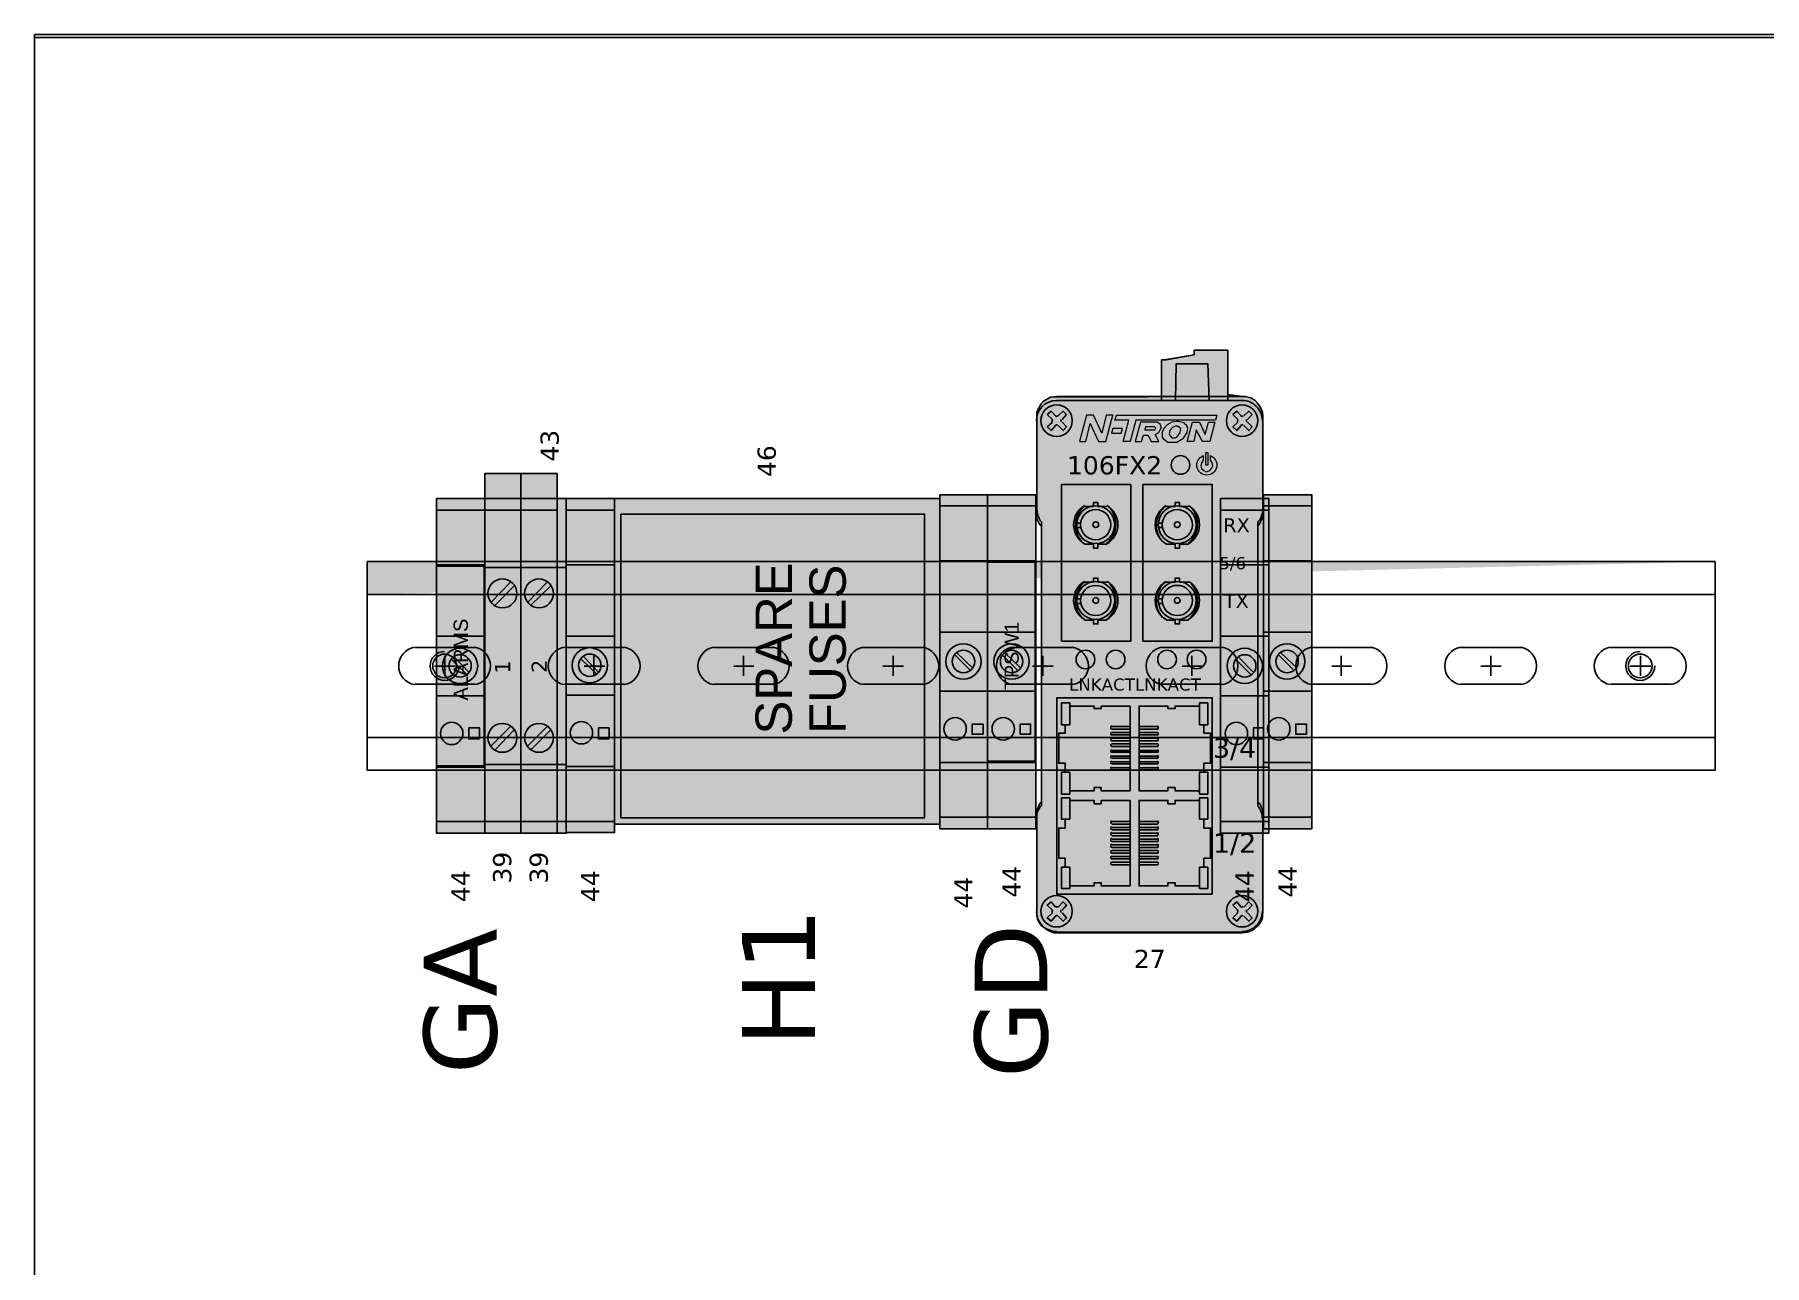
# Model space of a CAD drawing. Extents: x 11438 to 13125, y 1800 to 2873.
# Drawn here: x 11437.7 to 11893.9, y 2548.2 to 2872.7 of the extents above; entities that cross this region are included whole.
import ezdxf

# ---------------------------------------------------------------- set-up
doc = ezdxf.new("R2010")
doc.units = 0
doc.header["$LTSCALE"] = 10
doc.header["$MEASUREMENT"] = 0
doc.layers.add('G02-1-PRDXXXX-E-MRIO-01-P01-01$0$ANNOTATION', color=7, linetype='Continuous')
doc.layers.add('G02-1-PRDXXXX-E-MRIO-01-P01-01$0$TITLE', color=7, linetype='Continuous')
doc.layers.add('G02-1-PRDXXXX-E-MRIO-01-P01-01$0$View', color=251, linetype='Continuous', plot=False)
doc.styles.add('G02-1-PRDXXXX-E-MRIO-01-P01-01$0$PDF Swiss721BT-BoldCondensed', font='arial.ttf')
doc.styles.add('G02-1-PRDXXXX-E-MRIO-01-P01-01$0$PDF Verdana', font='verdana.ttf')

# ---------------------------------------------------------------- blocks, each defined once
blk = doc.blocks.new('G02-1-PRDXXXX-E-MRIO-01-P01-01$0$DV-54809-ZX-380-00')
at = {"layer": 'G02-1-PRDXXXX-E-MRIO-01-P01-01$0$ANNOTATION', "lineweight": 25}
for points in [[(269.6, 977.28), (267.9, 977.11), (267.05, 976.6), (266.04, 976.1), (265.36, 975.25), (264.85, 974.23), (264.35, 973.22), (264.35, 972.03), (264.35, 947.65), (264.51, 946.29), (264.85, 945.28), (265.19, 944.6), (265.53, 944.26), (265.53, 870.43), (265.02, 869.75), (264.68, 868.9), (264.35, 868.06), (264.35, 867.21), (264.35, 867.04), (264.35, 840.96), (264.51, 839.44), (264.85, 838.76), (265.53, 837.74), (266.21, 837.24), (266.89, 836.73), (267.56, 836.39), (268.24, 836.05), (268.92, 835.88), (269.76, 835.88), (269.6, 835.88), (318.54, 835.88), (319.89, 836.05), (320.74, 836.39), (321.24, 836.56), (321.75, 836.9), (322.26, 837.4), (322.77, 837.91), (323.11, 838.42), (323.62, 839.27), (323.79, 839.94), (323.79, 840.45), (323.95, 841.3), (323.95, 867.04), (323.79, 867.89), (323.79, 868.39), (323.45, 869.07), (323.28, 869.58), (322.94, 870.09), (322.6, 870.43), (322.6, 944.26), (323.11, 944.77), (323.45, 945.45), (323.62, 946.12), (323.79, 946.8), (323.95, 947.31), (323.95, 947.65), (323.95, 972.03), (323.79, 973.05), (323.28, 974.4), (322.6, 975.42), (321.92, 976.27), (320.74, 976.94), (319.21, 977.28), (318.54, 977.28), (314.64, 977.79), (314.64, 989.48), (305.83, 989.48), (305.83, 988.29), (297.88, 986.93), (297.2, 986.93), (297.2, 977.28)], [(128.19, 956.96), (118.71, 956.96), (118.71, 862.13), (128.19, 862.13), (128.19, 956.96), (118.71, 956.96), (118.71, 862.13), (128.19, 862.13)], [(137.85, 956.96), (128.19, 956.96), (128.19, 862.13), (137.85, 862.13), (137.85, 956.96), (128.19, 956.96), (128.19, 862.13), (137.85, 862.13)], [(270.78, 912.76), (270.78, 954.08), (289.07, 954.08), (289.07, 912.76)], [(292.29, 912.76), (292.29, 954.08), (310.58, 954.08), (310.58, 912.76)], [(118.71, 862.13), (106.01, 862.13), (106.01, 950.36), (118.71, 950.36), (118.71, 862.13), (106.01, 862.13), (106.01, 950.36), (118.71, 950.36)], [(137.85, 862.13), (140.22, 862.13), (140.22, 950.36), (137.85, 950.36)], [(137.85, 862.13), (137.85, 950.36), (140.22, 950.36), (140.22, 862.13)], [(152.92, 862.3), (140.22, 862.3), (140.22, 950.36), (152.92, 950.36), (152.92, 862.3), (140.22, 862.3), (140.22, 950.36), (152.92, 950.36)], [(152.92, 864.5), (152.92, 950.36), (238.77, 950.36), (238.77, 864.5)], [(152.92, 864.5), (238.77, 864.5), (238.77, 950.36), (152.92, 950.36)], [(251.31, 863.31), (238.77, 863.31), (238.77, 951.37), (251.31, 951.37), (251.31, 863.31), (238.77, 863.31), (238.77, 951.37), (251.31, 951.37)], [(264.01, 863.31), (251.31, 863.31), (251.31, 951.37), (264.01, 951.37), (264.01, 863.31), (251.31, 863.31), (251.31, 951.37), (264.01, 951.37)], [(325.48, 862.13), (312.78, 862.13), (312.78, 950.36), (325.48, 950.36), (325.48, 862.13), (312.78, 862.13), (312.78, 950.36), (325.48, 950.36)], [(336.82, 863.31), (324.12, 863.31), (324.12, 951.37), (336.82, 951.37), (336.82, 863.31), (324.12, 863.31), (324.12, 951.37), (336.82, 951.37)], [(234.71, 866.19), (234.71, 946.29), (154.61, 946.29), (154.61, 866.19), (234.71, 866.19), (234.71, 946.29), (154.61, 946.29), (154.61, 866.19)], [(443.17, 906.16), (443.17, 933.76), (87.72, 933.76), (87.72, 925.12), (443.17, 925.12), (87.72, 925.12), (87.72, 906.16), (87.72, 887.36), (443.17, 887.36), (87.72, 887.36), (87.72, 878.72), (443.17, 878.72)], [(443.17, 933.76), (87.72, 933.76), (87.72, 925.12), (443.17, 925.12), (87.72, 925.12), (87.72, 887.36), (443.17, 887.36), (87.72, 887.36), (87.72, 878.72), (443.17, 878.72)], [(118.54, 879.91), (118.54, 932.58), (106.01, 932.58), (106.01, 879.91), (118.54, 879.91), (118.54, 932.58), (106.01, 932.58), (106.01, 879.91)], [(263.84, 881.1), (263.84, 933.59), (251.31, 933.59), (251.31, 881.1), (263.84, 881.1), (263.84, 933.59), (251.31, 933.59), (251.31, 881.1)], [(100.25, 911.07), (116.17, 911.07)], [(108.21, 908.87), (108.21, 903.62)], [(105.5, 906.16), (110.75, 906.16)], [(116.17, 901.42), (100.25, 901.42)], [(310.58, 846.04), (269.6, 846.04), (269.6, 897.86), (310.58, 897.86)], [(272.98, 896.51), (270.78, 896.51), (270.78, 890.75), (272.98, 890.75)], [(309.39, 896.51), (307.19, 896.51), (307.19, 890.75), (309.39, 890.75)], [(117.36, 887.02), (117.36, 889.9), (114.48, 889.9), (114.48, 887.02)], [(151.56, 887.02), (151.56, 889.9), (148.68, 889.9), (148.68, 887.02)], [(250.12, 888.21), (250.12, 890.92), (247.24, 890.92), (247.24, 888.21)], [(262.65, 888.21), (262.65, 890.92), (259.94, 890.92), (259.94, 888.21)], [(324.12, 887.02), (324.12, 889.9), (321.41, 889.9), (321.41, 887.02)], [(335.47, 888.21), (335.47, 890.92), (332.59, 890.92), (332.59, 888.21)], [(270.78, 872.46), (272.98, 872.46), (272.98, 878.22), (270.78, 878.22)], [(307.19, 872.46), (309.39, 872.46), (309.39, 878.22), (307.19, 878.22)], [(272.98, 871.44), (270.78, 871.44), (270.78, 865.85), (272.98, 865.85)], [(309.39, 871.44), (307.19, 871.44), (307.19, 865.85), (309.39, 865.85)], [(272.98, 847.57), (270.78, 847.57), (270.78, 853.15), (272.98, 853.15)], [(307.19, 847.57), (309.39, 847.57), (309.39, 853.15), (307.19, 853.15)]]:
    blk.add_lwpolyline(points, close=True, dxfattribs=at)
for points in [[(314.64, 976.27), (314.64, 989.48), (305.83, 989.48), (305.83, 988.29), (298.38, 986.93), (297.2, 986.93), (297.2, 976.27)], [(309.73, 976.27), (309.39, 985.92), (301.09, 985.92), (300.92, 976.27)], [(318.54, 976.27), (269.6, 976.27)], [(269.26, 972.2), (268.07, 973.39), (267.05, 972.54), (268.41, 971.19)], [(270.95, 971.19), (272.14, 972.54), (271.29, 973.39), (269.93, 972.2)], [(318.2, 972.2), (317.01, 973.39), (316, 972.54), (317.35, 971.19)], [(319.89, 971.19), (321.08, 972.54), (320.23, 973.39), (318.87, 972.2)], [(264.35, 970.85), (264.35, 946.46)], [(268.41, 970.51), (267.05, 969.32), (268.07, 968.31), (269.26, 969.66)], [(270.95, 970.51), (272.14, 969.32), (271.29, 968.31), (269.93, 969.66)], [(317.35, 970.51), (316, 969.32), (317.01, 968.31), (318.2, 969.66)], [(319.89, 970.51), (321.08, 969.32), (320.23, 968.31), (318.87, 969.66)], [(323.95, 946.46), (323.95, 970.85)], [(137.85, 950.36), (128.19, 950.36), (118.71, 950.36)], [(282.8, 948.32), (280.43, 948.32), (280.43, 949.34), (279.25, 949.34), (279.25, 948.32), (276.88, 948.32)], [(304.31, 948.32), (301.94, 948.32), (301.94, 949.34), (300.75, 949.34), (300.75, 948.32), (298.38, 948.32)], [(137.85, 947.31), (128.19, 947.31), (118.71, 947.31), (106.01, 947.31)], [(152.92, 947.31), (140.22, 947.31)], [(264.01, 948.49), (251.31, 948.49), (238.77, 948.49)], [(325.48, 947.31), (312.78, 947.31)], [(336.82, 948.49), (324.12, 948.49)], [(265.53, 943.07), (265.53, 869.24)], [(275.86, 943.92), (275.01, 943.92)], [(275.86, 942.74), (275.01, 942.74)], [(297.37, 943.92), (296.35, 943.92)], [(297.37, 942.74), (296.35, 942.74)], [(322.6, 869.24), (322.6, 943.07)], [(279.25, 938.33), (276.88, 938.33)], [(280.43, 938.5), (280.43, 937.32), (279.25, 937.32), (279.25, 938.5)], [(282.8, 938.33), (280.43, 938.33)], [(300.75, 938.33), (298.38, 938.33)], [(301.94, 938.5), (301.94, 937.32), (300.75, 937.32), (300.75, 938.5)], [(304.31, 938.33), (301.94, 938.33)], [(106.01, 932.91), (118.71, 932.91)], [(140.22, 932.24), (137.85, 932.24), (128.19, 932.24), (118.71, 932.24)], [(140.22, 932.91), (152.92, 932.91)], [(238.77, 933.93), (251.31, 933.93), (264.01, 933.93)], [(312.78, 932.91), (325.48, 932.91)], [(324.12, 933.93), (336.82, 933.93)], [(120.4, 923.09), (125.48, 928.34)], [(126.5, 927.33), (121.42, 922.25)], [(130.06, 923.09), (135.14, 928.34)], [(136.15, 927.33), (130.9, 922.25)], [(282.8, 928.34), (280.43, 928.34), (280.43, 929.36), (279.25, 929.36), (279.25, 928.34), (276.88, 928.34)], [(304.31, 928.34), (301.94, 928.34), (301.94, 929.36), (300.75, 929.36), (300.75, 928.34), (298.38, 928.34)], [(275.86, 923.94), (275.01, 923.94)], [(275.86, 922.75), (275.01, 922.75)], [(297.37, 923.94), (296.35, 923.94)], [(297.37, 922.75), (296.35, 922.75)], [(282.8, 918.35), (280.43, 918.35), (280.43, 917.33), (279.25, 917.33), (279.25, 918.35), (276.88, 918.35)], [(304.31, 918.35), (301.94, 918.35), (301.94, 917.33), (300.75, 917.33), (300.75, 918.35), (298.38, 918.35)], [(118.71, 914.12), (106.01, 914.12)], [(152.92, 914.12), (140.22, 914.12)], [(264.01, 915.13), (251.31, 915.13), (238.77, 915.13)], [(325.48, 914.12), (312.78, 914.12)], [(336.82, 915.13), (324.12, 915.13)], [(108.21, 903.62), (108.21, 908.87)], [(109.9, 908.02), (114.14, 903.79)], [(114.65, 904.46), (110.58, 908.7)], [(155.46, 911.07), (139.71, 911.07)], [(144.11, 908.02), (148.35, 903.96)], [(148.85, 904.46), (144.79, 908.7)], [(147.5, 903.62), (147.5, 908.87)], [(194.91, 911.07), (179.17, 911.07)], [(186.96, 903.62), (186.96, 908.87)], [(234.37, 911.07), (218.45, 911.07)], [(226.41, 903.62), (226.41, 908.87)], [(242.67, 909.21), (246.9, 904.97)], [(247.41, 905.65), (243.18, 909.71)], [(255.2, 909.21), (259.43, 904.97)], [(260.11, 905.65), (255.88, 909.71)], [(273.83, 911.07), (257.91, 911.07)], [(265.87, 903.62), (265.87, 908.87)], [(313.12, 911.07), (297.37, 911.07)], [(305.16, 903.62), (305.16, 908.87)], [(316.67, 908.02), (320.91, 903.79)], [(321.58, 904.46), (317.35, 908.7)], [(328.02, 909.21), (332.25, 904.97)], [(332.93, 905.65), (328.7, 909.71)], [(352.57, 911.07), (336.82, 911.07)], [(344.61, 903.62), (344.61, 908.87)], [(392.03, 911.07), (376.11, 911.07)], [(384.07, 903.62), (384.07, 908.87)], [(431.49, 911.07), (415.57, 911.07)], [(423.53, 903.62), (423.53, 908.87)], [(110.92, 906.16), (105.5, 906.16)], [(118.71, 906.16), (118.71, 906.16)], [(128.19, 906.16), (128.19, 906.16)], [(150.38, 906.16), (144.96, 906.16)], [(189.66, 906.16), (184.42, 906.16)], [(229.12, 906.16), (223.7, 906.16)], [(268.58, 906.16), (263.16, 906.16)], [(307.87, 906.16), (302.62, 906.16)], [(347.32, 906.16), (342.07, 906.16)], [(386.78, 906.16), (381.36, 906.16)], [(426.24, 906.16), (420.82, 906.16)], [(139.71, 901.42), (155.46, 901.42)], [(179.17, 901.42), (194.91, 901.42)], [(218.45, 901.42), (234.37, 901.42)], [(238.77, 899.55), (251.31, 899.55), (264.01, 899.55)], [(257.91, 901.42), (273.83, 901.42)], [(297.37, 901.42), (313.12, 901.42)], [(324.12, 899.55), (336.82, 899.55)], [(336.82, 901.42), (352.57, 901.42)], [(376.11, 901.42), (392.03, 901.42)], [(415.57, 901.42), (431.49, 901.42)], [(106.01, 898.37), (118.71, 898.37)], [(140.22, 898.54), (152.92, 898.54)], [(272.98, 873.31), (279.42, 873.31), (279.42, 874.15), (281.28, 874.15), (281.28, 873.31), (288.9, 873.31), (288.9, 895.66), (281.28, 895.66), (281.28, 894.98), (279.42, 894.98), (279.42, 895.66), (272.98, 895.66)], [(307.19, 873.31), (300.75, 873.31), (300.75, 874.15), (298.89, 874.15), (298.89, 873.31), (291.27, 873.31), (291.27, 895.66), (298.89, 895.66), (298.89, 894.98), (300.75, 894.98), (300.75, 895.66), (307.19, 895.66)], [(312.78, 898.37), (325.48, 898.37)], [(120.4, 885.16), (125.48, 890.24)], [(130.06, 885.16), (135.14, 890.24)], [(271.8, 890.75), (271.8, 888.55), (270.1, 888.55), (270.1, 880.59), (271.8, 880.59), (271.8, 878.22)], [(283.82, 889.73), (283.82, 890.07)], [(284.16, 890.24), (288.9, 890.24)], [(296.18, 890.24), (291.27, 890.24)], [(296.35, 889.73), (296.35, 890.07)], [(308.37, 890.75), (308.37, 888.55), (310.07, 888.55), (310.07, 880.59), (308.37, 880.59), (308.37, 878.22)], [(126.5, 889.39), (121.42, 884.14)], [(136.15, 889.39), (130.9, 884.14)], [(283.82, 888.21), (283.82, 888.38)], [(283.82, 886.68), (283.82, 886.85)], [(283.82, 885.16), (283.82, 885.33)], [(284.16, 889.56), (288.9, 889.56)], [(284.16, 888.72), (288.9, 888.72)], [(284.16, 888.04), (288.9, 888.04)], [(284.16, 887.19), (288.9, 887.19)], [(284.16, 886.51), (288.9, 886.51)], [(284.16, 885.67), (288.9, 885.67)], [(296.18, 889.56), (291.27, 889.56)], [(296.18, 888.72), (291.27, 888.72)], [(296.18, 888.04), (291.27, 888.04)], [(296.18, 887.19), (291.27, 887.19)], [(296.18, 886.51), (291.27, 886.51)], [(296.18, 885.67), (291.27, 885.67)], [(296.35, 888.21), (296.35, 888.38)], [(296.35, 886.68), (296.35, 886.85)], [(296.35, 885.16), (296.35, 885.33)], [(238.77, 880.76), (251.31, 880.76), (264.01, 880.76)], [(283.82, 883.64), (283.82, 883.8)], [(283.82, 882.11), (283.82, 882.28)], [(283.82, 880.59), (283.82, 880.76)], [(284.16, 884.99), (288.9, 884.99)], [(284.16, 883.97), (288.9, 883.97)], [(284.16, 883.47), (288.9, 883.47)], [(284.16, 882.45), (288.9, 882.45)], [(284.16, 881.94), (288.9, 881.94)], [(284.16, 880.93), (288.9, 880.93)], [(296.18, 884.99), (291.27, 884.99)], [(296.18, 883.97), (291.27, 883.97)], [(296.18, 883.47), (291.27, 883.47)], [(296.18, 882.45), (291.27, 882.45)], [(296.18, 881.94), (291.27, 881.94)], [(296.18, 880.93), (291.27, 880.93)], [(296.35, 883.64), (296.35, 883.8)], [(296.35, 882.11), (296.35, 882.28)], [(296.35, 880.59), (296.35, 880.76)], [(324.12, 880.76), (336.82, 880.76)], [(106.01, 879.57), (118.71, 879.57)], [(140.22, 880.25), (137.85, 880.25), (128.19, 880.25), (118.71, 880.25)], [(140.22, 879.74), (152.92, 879.74)], [(283.82, 879.06), (283.82, 879.23)], [(284.16, 880.42), (288.9, 880.42)], [(284.16, 879.4), (288.9, 879.4)], [(284.16, 878.89), (288.9, 878.89)], [(296.18, 880.42), (291.27, 880.42)], [(296.18, 879.4), (291.27, 879.4)], [(296.18, 878.89), (291.27, 878.89)], [(296.35, 879.06), (296.35, 879.23)], [(312.78, 879.57), (325.48, 879.57)], [(272.98, 870.77), (279.42, 870.77), (279.42, 869.92), (281.28, 869.92), (281.28, 870.77), (288.9, 870.77), (288.9, 848.24), (281.28, 848.24), (281.28, 849.09), (279.42, 849.09), (279.42, 848.24), (272.98, 848.24)], [(307.19, 870.77), (300.75, 870.77), (300.75, 869.92), (298.89, 869.92), (298.89, 870.77), (291.27, 870.77), (291.27, 848.24), (298.89, 848.24), (298.89, 849.09), (300.75, 849.09), (300.75, 848.24), (307.19, 848.24)], [(152.92, 865.18), (140.22, 865.18), (137.85, 865.18), (128.19, 865.18), (118.71, 865.18), (106.01, 865.18)], [(264.01, 866.36), (251.31, 866.36), (238.77, 866.36)], [(264.35, 865.85), (264.35, 841.47)], [(271.8, 853.15), (271.8, 855.52), (270.1, 855.52), (270.1, 863.48), (271.8, 863.48), (271.8, 865.85)], [(283.82, 865.01), (283.82, 864.84)], [(283.82, 863.48), (283.82, 863.31)], [(284.16, 865.18), (288.9, 865.18)], [(284.16, 864.5), (288.9, 864.5)], [(284.16, 863.65), (288.9, 863.65)], [(284.16, 862.98), (288.9, 862.98)], [(296.18, 865.18), (291.27, 865.18)], [(296.18, 864.5), (291.27, 864.5)], [(296.18, 863.65), (291.27, 863.65)], [(296.18, 862.98), (291.27, 862.98)], [(296.35, 865.01), (296.35, 864.84)], [(296.35, 863.48), (296.35, 863.31)], [(308.37, 853.15), (308.37, 855.52), (310.07, 855.52), (310.07, 863.48), (308.37, 863.48), (308.37, 865.85)], [(325.48, 865.18), (312.78, 865.18)], [(323.95, 841.47), (323.95, 865.85)], [(336.82, 866.36), (324.12, 866.36)], [(283.82, 861.96), (283.82, 861.79)], [(283.82, 860.44), (283.82, 860.1)], [(283.82, 858.91), (283.82, 858.57)], [(284.16, 862.13), (288.9, 862.13)], [(284.16, 861.45), (288.9, 861.45)], [(284.16, 860.6), (288.9, 860.6)], [(284.16, 859.93), (288.9, 859.93)], [(284.16, 859.08), (288.9, 859.08)], [(284.16, 858.4), (288.9, 858.4)], [(296.18, 862.13), (291.27, 862.13)], [(296.18, 861.45), (291.27, 861.45)], [(296.18, 860.6), (291.27, 860.6)], [(296.18, 859.93), (291.27, 859.93)], [(296.18, 859.08), (291.27, 859.08)], [(296.18, 858.4), (291.27, 858.4)], [(296.35, 861.96), (296.35, 861.79)], [(296.35, 860.44), (296.35, 860.1)], [(296.35, 858.91), (296.35, 858.57)], [(283.82, 857.22), (283.82, 857.05)], [(283.82, 855.69), (283.82, 855.52)], [(283.82, 854.17), (283.82, 854)], [(284.16, 857.56), (288.9, 857.56)], [(284.16, 856.88), (288.9, 856.88)], [(284.16, 856.03), (288.9, 856.03)], [(284.16, 855.35), (288.9, 855.35)], [(284.16, 854.51), (288.9, 854.51)], [(284.16, 853.83), (288.9, 853.83)], [(296.18, 857.56), (291.27, 857.56)], [(296.18, 856.88), (291.27, 856.88)], [(296.18, 856.03), (291.27, 856.03)], [(296.18, 855.35), (291.27, 855.35)], [(296.18, 854.51), (291.27, 854.51)], [(296.18, 853.83), (291.27, 853.83)], [(296.35, 857.22), (296.35, 857.05)], [(296.35, 855.69), (296.35, 855.52)], [(296.35, 854.17), (296.35, 854)], [(269.26, 842.65), (268.07, 844.01), (267.05, 843.16), (268.41, 841.81)], [(270.95, 841.81), (272.14, 843.16), (271.29, 844.01), (269.93, 842.65)], [(318.2, 842.65), (317.01, 844.01), (316, 843.16), (317.35, 841.81)], [(319.89, 841.81), (321.08, 843.16), (320.23, 844.01), (318.87, 842.65)], [(268.41, 841.13), (267.05, 839.78), (268.07, 838.93), (269.26, 840.28)], [(270.95, 841.13), (272.14, 839.78), (271.29, 838.93), (269.93, 840.28)], [(317.35, 841.13), (316, 839.78), (317.01, 838.93), (318.2, 840.28)], [(319.89, 841.13), (321.08, 839.78), (320.23, 838.93), (318.87, 840.28)], [(269.6, 836.05), (318.54, 836.05)]]:
    blk.add_lwpolyline(points, dxfattribs=at)
at = {"layer": 'G02-1-PRDXXXX-E-MRIO-01-P01-01$0$ANNOTATION', "color": 7, "lineweight": 0, "true_color": 0xffffff}
for points in [[(267.9, 977.11), (319.21, 977.28), (297.2, 977.28)], [(137.85, 956.96), (128.19, 956.96), (118.71, 956.96)], [(234.71, 866.19), (234.71, 946.29)], [(118.54, 879.91), (118.54, 932.58)], [(263.84, 881.1), (263.84, 933.59)], [(264.35, 867.04), (264.35, 840.96)], [(152.92, 862.3), (140.22, 862.3)], [(152.92, 864.5), (238.77, 864.5)], [(264.01, 863.31), (251.31, 863.31), (238.77, 863.31)], [(336.82, 863.31), (324.12, 863.31)], [(118.71, 862.13), (106.01, 862.13)], [(137.85, 862.13), (140.22, 862.13)], [(325.48, 862.13), (312.78, 862.13)], [(268.24, 836.05), (318.54, 835.88), (268.92, 835.88), (269.76, 835.88)]]:
    blk.add_lwpolyline(points, dxfattribs=at)
at = {"layer": 'G02-1-PRDXXXX-E-MRIO-01-P01-01$0$ANNOTATION', "lineweight": 0}
for points in [[(277.38, 972.37), (275.52, 965.43), (277.22, 965.43), (278.4, 970.17), (280.6, 965.43), (282.47, 965.43), (284.33, 972.37), (282.63, 972.37), (281.45, 967.63), (279.25, 972.37)], [(311.76, 972.37), (311.42, 971.02), (290.42, 971.02), (288.9, 965.43), (287.04, 965.43), (288.56, 971.02), (284.84, 971.02), (285.34, 972.37)], [(286.53, 967.63), (286.87, 968.82), (284.33, 968.82), (283.99, 967.63)], [(290.26, 965.43), (291.95, 965.43), (292.46, 967.12), (293.64, 967.12), (294.49, 965.43), (296.52, 965.43), (295.5, 967.29), (296.52, 967.8), (297.03, 968.82), (297.2, 968.98), (296.86, 970), (296.01, 970.51), (291.61, 970.51)], [(303.8, 969.83), (303.46, 970), (303.13, 970.34), (301.6, 970.68), (301.26, 970.68), (299.91, 970.51), (298.72, 969.83), (297.88, 968.98), (297.37, 967.97), (297.37, 967.8), (297.37, 966.61), (297.54, 966.28), (298.55, 965.43), (298.89, 965.26), (301.26, 965.26), (302.96, 966.28), (303.97, 967.8), (304.14, 968.82)], [(299.23, 967.29), (299.91, 966.44), (300.75, 966.44), (301.26, 966.61), (302.11, 967.8), (302.28, 968.82), (301.43, 969.49), (300.75, 969.49), (300.08, 969.15), (299.4, 968.31)], [(309.56, 970.51), (311.25, 970.51), (309.9, 965.43), (308.04, 965.43), (306.34, 968.48), (305.67, 965.43), (303.97, 965.43), (305.33, 970.51), (307.19, 970.51), (308.71, 967.29)], [(308.88, 962.55), (309.39, 962.55), (309.39, 959.16), (308.88, 959.16)]]:
    blk.add_lwpolyline(points, close=True, dxfattribs=at)
blk.add_lwpolyline([(295.67, 968.98), (295.5, 969.15), (295.34, 969.32), (292.96, 969.32), (292.8, 968.48), (295, 968.48), (295.34, 968.48), (295.67, 968.82), (295.5, 968.82)], dxfattribs=at)
blk.add_lwpolyline([(308.21, 961.7), (308.21, 960.52), (307.7, 959.84), (307.53, 958.99), (307.7, 958.32), (308.37, 957.81), (309.05, 957.47), (309.9, 957.81), (310.41, 958.32), (310.75, 958.99), (310.58, 959.84), (310.07, 960.52), (310.07, 961.7, -5.526427)], format="xyb", close=True, dxfattribs=at)
at = {"layer": 'G02-1-PRDXXXX-E-MRIO-01-P01-01$0$ANNOTATION', "lineweight": 25}
for points in [[(100.14, 911.16, 0.838608), (100.14, 901.32, -0.838608)], [(116.07, 901.32, 0.845328), (116.07, 911.17, -0.845328)]]:
    blk.add_lwpolyline(points, format="xyb", close=True, dxfattribs=at)
for centre, radius in [((269.51, 970.93), 4.15), ((318.45, 970.93), 4.15), ((302.19, 959.25), 2.46), ((302.19, 959.25), 2.46), ((279.84, 943.5), 5), ((279.84, 943.5), 3.98), ((301.35, 943.5), 5), ((301.35, 943.5), 3.98), ((279.84, 943.5), 0.763), ((301.35, 943.5), 0.763), ((123.37, 925.38), 3.81), ((133.02, 925.38), 3.81), ((279.84, 923.52), 5), ((279.84, 923.51), 3.98), ((301.35, 923.52), 5), ((301.35, 923.52), 3.98), ((279.84, 923.52), 0.762), ((301.35, 923.52), 0.762), ((108.13, 906.24), 3.13), ((112.19, 906.24), 4.66), ((112.19, 906.24), 2.96), ((146.4, 906.41), 4.66), ((146.4, 906.41), 2.96), ((244.95, 907.43), 4.66), ((244.96, 907.43), 2.96), ((257.66, 907.43), 4.66), ((257.66, 907.43), 2.96), ((277.13, 907.94), 2.46), ((277.13, 907.94), 2.46), ((285.09, 907.94), 2.46), ((285.09, 907.94), 2.46), ((298.64, 907.94), 2.46), ((298.64, 907.94), 2.46), ((306.43, 907.94), 2.46), ((306.43, 907.94), 2.46), ((319.13, 906.24), 4.66), ((319.13, 906.24), 2.96), ((330.3, 907.43), 4.66), ((330.3, 907.43), 2.96), ((423.44, 906.24), 3.13), ((109.99, 888.46), 2.96), ((123.37, 887.28), 3.81), ((133.02, 887.28), 3.81), ((144.2, 888.63), 2.96), ((242.75, 889.65), 2.96), ((255.45, 889.65), 2.96), ((316.93, 888.46), 2.96), ((328.1, 889.65), 2.96), ((269.51, 841.55), 4.15), ((318.45, 841.55), 4.15)]:
    blk.add_circle(centre, radius, dxfattribs=at)
for centre, radius, start, end in [((269.51, 970.93), 5.33, 90.0025, 179.9971), ((318.45, 970.93), 5.33, 359.993, 90.007), ((269.51, 972.46), 0.423, 225.0318, 314.9682), ((318.45, 972.46), 0.423, 225.0318, 314.9682), ((267.99, 970.93), 0.423, 315.0252, 44.9748), ((269.51, 969.41), 0.423, 45.0318, 134.9682), ((271.03, 970.93), 0.423, 135.0295, 224.9705), ((316.93, 970.93), 0.423, 315.021, 44.979), ((318.45, 969.41), 0.423, 45.0318, 134.9682), ((319.98, 970.93), 0.423, 135.0295, 224.9705), ((269.51, 946.55), 5.34, 180.0057, 219.9645), ((279.84, 943.5), 5.84, 120.4491, 239.5421), ((281.03, 943.33), 6.52, 128.5519, 220.9513), ((278.65, 943.67), 6.52, 308.5519, 40.9667), ((279.84, 943.5), 5.84, 300.4579, 59.5509), ((301.35, 943.5), 5.84, 120.4494, 239.5418), ((302.37, 943.33), 6.53, 128.5825, 221.0079), ((300.16, 943.67), 6.53, 308.5829, 40.9882), ((301.35, 943.5), 5.84, 300.4576, 59.5512), ((318.45, 946.55), 5.34, 320.0357, 359.9946), ((279.84, 923.52), 5.84, 120.4485, 239.5509), ((281.03, 923.34), 6.52, 128.5519, 220.945), ((278.65, 923.52), 6.52, 308.5526, 40.9731), ((279.84, 923.52), 5.84, 300.4491, 59.5515), ((301.35, 923.52), 5.84, 120.4488, 239.5506), ((302.37, 923.34), 6.53, 128.5825, 221.0016), ((300.16, 923.52), 6.53, 308.5836, 40.9947), ((301.35, 923.52), 5.84, 300.4488, 59.5518), ((108.13, 906.24), 3.81, 90.0044, 0.0004), ((140.47, 906.24), 5, 100.032, 259.9682), ((154.69, 906.24), 5, 279.5819, 80.4179), ((179.93, 906.24), 5, 100.0311, 259.969), ((193.98, 906.24), 5, 279.5819, 80.4179), ((219.39, 906.24), 5, 100.0311, 259.969), ((233.44, 906.24), 5, 279.5819, 80.4179), ((258.67, 906.24), 5, 100.0311, 259.969), ((272.9, 906.24), 5, 279.5819, 80.4179), ((298.13, 906.24), 5, 100.0311, 259.969), ((312.35, 906.24), 5, 279.5819, 80.4179), ((337.59, 906.24), 5, 100.0308, 259.9693), ((351.64, 906.24), 5, 279.5819, 80.4179), ((376.88, 906.24), 5, 100.0311, 259.969), ((391.1, 906.24), 5, 279.5819, 80.4179), ((416.33, 906.24), 5, 100.0308, 259.9693), ((423.44, 906.24), 3.81, 90.0042, 359.9948), ((430.56, 906.24), 5, 279.5819, 80.4179), ((284.07, 890.15), 0.255, 90.1709, 179.8369), ((284.07, 889.82), 0.255, 180.1753, 269.8325), ((296.1, 890.16), 0.254, 359.9589, 90.0333), ((296.1, 889.82), 0.254, 269.9633, 0.0289), ((284.07, 888.46), 0.255, 90.1709, 179.8369), ((284.07, 888.29), 0.255, 180.1631, 269.8292), ((284.07, 886.94), 0.255, 90.1576, 179.8346), ((284.07, 886.77), 0.254, 179.9661, 270.0416), ((284.07, 885.41), 0.254, 89.9584, 180.0339), ((284.07, 885.24), 0.254, 179.9661, 270.0416), ((296.1, 888.46), 0.254, 359.9589, 90.0333), ((296.1, 888.29), 0.254, 269.9666, 0.0411), ((296.1, 886.94), 0.254, 359.9612, 90.0466), ((296.1, 886.77), 0.253, 269.7547, 0.2375), ((296.1, 885.41), 0.253, 359.7625, 90.2453), ((296.1, 885.24), 0.253, 269.7547, 0.2375), ((284.07, 883.89), 0.255, 90.1708, 179.8369), ((284.07, 883.72), 0.255, 180.1631, 269.8291), ((284.07, 882.36), 0.255, 90.1675, 179.8247), ((284.07, 882.2), 0.255, 180.1753, 269.8325), ((284.07, 880.84), 0.255, 90.1709, 179.8369), ((284.07, 880.67), 0.255, 180.1631, 269.8292), ((296.1, 883.89), 0.254, 359.9589, 90.0334), ((296.1, 883.72), 0.254, 269.9667, 0.0411), ((296.1, 882.37), 0.254, 359.9711, 90.0367), ((296.1, 882.2), 0.254, 269.9633, 0.0289), ((296.1, 880.84), 0.254, 359.9589, 90.0333), ((296.1, 880.67), 0.254, 269.9666, 0.0411), ((284.07, 879.32), 0.255, 90.1576, 179.8346), ((284.07, 879.15), 0.254, 179.9661, 270.0416), ((296.1, 879.32), 0.254, 359.9612, 90.0466), ((296.1, 879.15), 0.253, 269.7547, 0.2375), ((269.51, 865.94), 5.34, 140.0355, 179.9943), ((318.45, 865.94), 5.34, 0.0054, 39.9643), ((284.07, 865.09), 0.254, 89.9584, 180.0339), ((284.07, 864.92), 0.254, 179.9661, 270.0416), ((284.07, 863.57), 0.255, 90.1708, 179.8369), ((284.07, 863.4), 0.255, 180.1631, 269.8291), ((284.07, 862.04), 0.255, 90.1675, 179.8247), ((296.1, 865.09), 0.253, 359.7625, 90.2453), ((296.1, 864.92), 0.253, 269.7547, 0.2375), ((296.1, 863.57), 0.254, 359.9589, 90.0334), ((296.1, 863.4), 0.254, 269.9667, 0.0411), ((296.1, 862.04), 0.254, 359.9711, 90.0367), ((284.07, 861.88), 0.255, 180.1753, 269.8325), ((284.07, 860.52), 0.255, 90.1709, 179.8369), ((284.07, 860.18), 0.255, 180.1753, 269.8325), ((284.07, 859), 0.255, 90.1576, 179.8346), ((284.07, 858.66), 0.255, 180.1631, 269.8292), ((296.1, 861.87), 0.254, 269.9633, 0.0289), ((296.1, 860.52), 0.254, 359.9589, 90.0333), ((296.1, 860.18), 0.254, 269.9633, 0.0289), ((296.1, 859), 0.254, 359.9612, 90.0466), ((296.1, 858.66), 0.254, 269.9666, 0.0411), ((284.07, 857.3), 0.255, 90.1576, 179.8346), ((284.07, 857.13), 0.254, 179.9661, 270.0416), ((284.07, 855.78), 0.254, 89.9584, 180.0339), ((284.07, 855.61), 0.254, 179.9661, 270.0416), ((284.07, 854.25), 0.255, 90.1708, 179.8369), ((284.07, 854.09), 0.255, 180.1631, 269.8291), ((296.1, 857.3), 0.254, 359.9612, 90.0466), ((296.1, 857.13), 0.253, 269.7547, 0.2375), ((296.1, 855.78), 0.253, 359.7625, 90.2453), ((296.1, 855.61), 0.253, 269.7547, 0.2375), ((296.1, 854.25), 0.254, 359.9589, 90.0334), ((296.1, 854.08), 0.254, 269.9667, 0.0411), ((269.51, 841.55), 5.33, 180.0029, 269.9975), ((267.99, 841.55), 0.423, 315.0299, 44.9701), ((269.51, 843.08), 0.423, 225.0318, 314.9682), ((269.51, 840.03), 0.423, 45.0318, 134.9682), ((271.03, 841.55), 0.423, 135.0342, 224.9658), ((316.93, 841.55), 0.423, 315.0257, 44.9743), ((318.45, 843.08), 0.423, 225.0318, 314.9682), ((318.45, 840.03), 0.423, 45.0318, 134.9682), ((318.45, 841.55), 5.33, 269.993, 0.007), ((319.98, 841.55), 0.423, 135.0341, 224.9659)]:
    blk.add_arc(centre, radius, start, end, dxfattribs=at)
at = {"layer": 'G02-1-PRDXXXX-E-MRIO-01-P01-01$0$ANNOTATION', "color": 7, "true_color": 0xffffff, "transparency": 33554559}
for points in [[(297.88, 986.93), (297.2, 986.93), (314.64, 977.79)], [(297.2, 986.93), (314.64, 977.79), (297.2, 977.28)], [(305.83, 988.29), (297.88, 986.93), (314.64, 977.79)], [(314.64, 977.79), (305.83, 988.29), (314.64, 989.48)], [(305.83, 988.29), (314.64, 989.48), (305.83, 989.48)], [(267.05, 976.6), (321.92, 976.27), (266.04, 976.1)], [(321.92, 976.27), (266.04, 976.1), (322.6, 975.42)], [(267.9, 977.11), (320.74, 976.94), (267.05, 976.6)], [(320.74, 976.94), (267.05, 976.6), (321.92, 976.27)], [(319.21, 977.28), (267.9, 977.11), (320.74, 976.94)], [(269.6, 977.28), (267.9, 977.11), (297.2, 977.28)], [(314.64, 977.79), (297.2, 977.28), (318.54, 977.28)], [(323.79, 973.05), (264.35, 973.22), (264.85, 974.23)], [(264.35, 972.03), (323.79, 973.05), (264.35, 973.22)], [(323.79, 973.05), (323.95, 972.03), (264.35, 972.03)], [(264.35, 972.03), (264.35, 947.65), (323.95, 947.65)], [(323.95, 972.03), (264.35, 972.03), (323.95, 947.65)], [(265.36, 975.25), (323.28, 974.4), (264.85, 974.23)], [(323.28, 974.4), (264.85, 974.23), (323.79, 973.05)], [(266.04, 976.1), (322.6, 975.42), (265.36, 975.25)], [(322.6, 975.42), (265.36, 975.25), (323.28, 974.4)], [(128.19, 862.13), (118.71, 862.13), (128.19, 956.96)], [(118.71, 862.13), (128.19, 956.96), (118.71, 956.96)], [(137.85, 862.13), (128.19, 862.13), (137.85, 956.96)], [(128.19, 862.13), (137.85, 956.96), (128.19, 956.96)], [(118.71, 950.36), (106.01, 950.36), (118.71, 862.13)], [(106.01, 950.36), (118.71, 862.13), (106.01, 862.13)], [(137.85, 950.36), (140.22, 950.36), (137.85, 862.13)], [(140.22, 950.36), (137.85, 862.13), (140.22, 862.13)], [(152.92, 950.36), (140.22, 950.36), (152.92, 862.3)], [(140.22, 950.36), (152.92, 862.3), (140.22, 862.3)], [(152.92, 950.36), (238.77, 950.36), (152.92, 864.5)], [(238.77, 950.36), (152.92, 864.5), (238.77, 864.5)], [(251.31, 951.37), (238.77, 951.37), (251.31, 863.31)], [(238.77, 951.37), (251.31, 863.31), (238.77, 863.31)], [(264.01, 951.37), (251.31, 951.37), (264.01, 863.31)], [(251.31, 951.37), (264.01, 863.31), (251.31, 863.31)], [(325.48, 950.36), (312.78, 950.36), (325.48, 862.13)], [(312.78, 950.36), (325.48, 862.13), (312.78, 862.13)], [(336.82, 951.37), (324.12, 951.37), (336.82, 863.31)], [(324.12, 951.37), (336.82, 863.31), (324.12, 863.31)], [(154.61, 866.19), (154.61, 946.29), (234.71, 866.19)], [(154.61, 946.29), (234.71, 866.19), (234.71, 946.29)], [(264.35, 947.65), (323.95, 947.65), (264.51, 946.29)], [(323.95, 947.65), (264.51, 946.29), (323.95, 947.31)], [(264.51, 946.29), (323.79, 946.8), (323.95, 947.31)], [(323.62, 946.12), (264.51, 946.29), (323.79, 946.8)], [(264.85, 945.28), (323.62, 946.12), (264.51, 946.29)], [(264.85, 945.28), (323.45, 945.45), (323.62, 946.12)], [(323.11, 944.77), (264.85, 945.28), (323.45, 945.45)], [(265.19, 944.6), (323.11, 944.77), (264.85, 945.28)], [(322.6, 944.26), (265.19, 944.6), (323.11, 944.77)], [(265.53, 944.26), (322.6, 944.26), (265.19, 944.6)], [(265.53, 870.43), (322.6, 870.43), (265.53, 944.26)], [(322.6, 870.43), (265.53, 944.26), (322.6, 944.26)], [(443.17, 933.76), (87.72, 933.76), (87.72, 925.12)], [(106.01, 879.91), (106.01, 932.58), (118.54, 879.91)], [(106.01, 932.58), (118.54, 879.91), (118.54, 932.58)], [(251.31, 881.1), (251.31, 933.59), (263.84, 881.1)], [(251.31, 933.59), (263.84, 881.1), (263.84, 933.59)], [(264.35, 868.06), (323.79, 868.39), (264.68, 868.9)], [(323.79, 867.89), (264.35, 868.06), (323.79, 868.39)], [(264.35, 867.21), (323.79, 867.89), (264.35, 868.06)], [(323.95, 867.04), (264.35, 867.21), (323.79, 867.89)], [(264.35, 867.04), (323.95, 867.04), (264.35, 867.21)], [(264.35, 840.96), (323.95, 841.3), (323.95, 867.04)], [(264.35, 867.04), (264.35, 840.96), (323.95, 867.04)], [(264.68, 868.9), (323.28, 869.58), (265.02, 869.75)], [(264.68, 868.9), (323.45, 869.07), (323.28, 869.58)], [(323.79, 868.39), (264.68, 868.9), (323.45, 869.07)], [(265.02, 869.75), (322.94, 870.09), (265.53, 870.43)], [(323.28, 869.58), (265.02, 869.75), (322.94, 870.09)], [(322.94, 870.09), (265.53, 870.43), (322.6, 870.43)], [(323.79, 840.45), (264.35, 840.96), (323.95, 841.3)], [(264.51, 839.44), (323.79, 840.45), (264.35, 840.96)], [(264.51, 839.44), (323.79, 839.94), (323.79, 840.45)], [(323.62, 839.27), (264.51, 839.44), (323.79, 839.94)], [(264.85, 838.76), (323.62, 839.27), (264.51, 839.44)], [(323.11, 838.42), (264.85, 838.76), (323.62, 839.27)], [(265.53, 837.74), (323.11, 838.42), (264.85, 838.76)], [(265.53, 837.74), (322.77, 837.91), (323.11, 838.42)], [(322.26, 837.4), (265.53, 837.74), (322.77, 837.91)], [(266.21, 837.24), (322.26, 837.4), (265.53, 837.74)], [(321.75, 836.9), (266.21, 837.24), (322.26, 837.4)], [(266.89, 836.73), (321.75, 836.9), (266.21, 837.24)], [(321.24, 836.56), (266.89, 836.73), (321.75, 836.9)], [(267.56, 836.39), (321.24, 836.56), (266.89, 836.73)], [(321.24, 836.56), (320.74, 836.39), (267.56, 836.39)], [(320.74, 836.39), (267.56, 836.39), (319.89, 836.05)], [(267.56, 836.39), (319.89, 836.05), (268.24, 836.05)], [(319.89, 836.05), (268.24, 836.05), (318.54, 835.88)]]:
    blk.add_solid(points, dxfattribs=at)
at = {"layer": 'G02-1-PRDXXXX-E-MRIO-01-P01-01$0$ANNOTATION', "attachment_point": 4}
for s, insert, char_height, rotation, style in [('43', (135.88, 960.12), 4.805, 90, 'G02-1-PRDXXXX-E-MRIO-01-P01-01$0$PDF Verdana'), ('46', (193.11, 956.06), 4.805, 90, 'G02-1-PRDXXXX-E-MRIO-01-P01-01$0$PDF Verdana'), ('SPARE', (194.98, 888.15), 9.585, 90, 'G02-1-PRDXXXX-E-MRIO-01-P01-01$0$PDF Swiss721BT-BoldCondensed'), ('FUSES', (209.2, 888.32), 9.585, 90, 'G02-1-PRDXXXX-E-MRIO-01-P01-01$0$PDF Swiss721BT-BoldCondensed'), ('ALARMS', (112.41, 897.13), 3.757, 90, 'G02-1-PRDXXXX-E-MRIO-01-P01-01$0$PDF Swiss721BT-BoldCondensed'), ('TPSW1', (257.69, 899.84), 3.757, 90, 'G02-1-PRDXXXX-E-MRIO-01-P01-01$0$PDF Swiss721BT-BoldCondensed'), ('1', (123.42, 904.24), 4, 90, 'G02-1-PRDXXXX-E-MRIO-01-P01-01$0$PDF Verdana'), ('2', (133.07, 904.41), 4, 90, 'G02-1-PRDXXXX-E-MRIO-01-P01-01$0$PDF Verdana'), ('LNKACTLNKACT', (272.8, 901.31), 3.2034, 0.0004, 'G02-1-PRDXXXX-E-MRIO-01-P01-01$0$PDF Verdana'), ('39', (123.35, 848.87), 4.805, 90, 'G02-1-PRDXXXX-E-MRIO-01-P01-01$0$PDF Verdana'), ('39', (133, 848.87), 4.805, 90, 'G02-1-PRDXXXX-E-MRIO-01-P01-01$0$PDF Verdana'), ('44', (257.63, 845.14), 4.805, 90, 'G02-1-PRDXXXX-E-MRIO-01-P01-01$0$PDF Verdana'), ('44', (330.44, 845.14), 4.805, 90, 'G02-1-PRDXXXX-E-MRIO-01-P01-01$0$PDF Verdana'), ('44', (112.34, 843.96), 4.805, 90, 'G02-1-PRDXXXX-E-MRIO-01-P01-01$0$PDF Verdana'), ('44', (146.54, 843.96), 4.805, 90, 'G02-1-PRDXXXX-E-MRIO-01-P01-01$0$PDF Verdana'), ('44', (244.93, 842.26), 4.805, 90, 'G02-1-PRDXXXX-E-MRIO-01-P01-01$0$PDF Verdana'), ('44', (319.1, 843.96), 4.805, 90, 'G02-1-PRDXXXX-E-MRIO-01-P01-01$0$PDF Verdana'), ('H1', (196.2, 805.86), 19.221, 90, 'G02-1-PRDXXXX-E-MRIO-01-P01-01$0$PDF Verdana'), ('GA', (112.39, 798.58), 19.221, 90, 'G02-1-PRDXXXX-E-MRIO-01-P01-01$0$PDF Verdana'), ('GD', (257.67, 797.56), 19.221, 90, 'G02-1-PRDXXXX-E-MRIO-01-P01-01$0$PDF Verdana')]:
    blk.add_mtext(s, dxfattribs=dict(at, insert=insert, char_height=char_height, rotation=rotation, style=style))
at = {"layer": 'G02-1-PRDXXXX-E-MRIO-01-P01-01$0$ANNOTATION', "attachment_point": 4, "style": 'G02-1-PRDXXXX-E-MRIO-01-P01-01$0$PDF Verdana'}
for s, insert, char_height in [('106FX2', (272.25, 959.12), 4.809), ('RX', (313.42, 943.34), 3.731), ('5/6', (312.42, 933.15), 3.203), ('TX', (313.59, 923.36), 3.731), ('3/4', (310.74, 884.29), 5.182), ('1/2', (310.74, 859.23), 5.182), ('27', (289.9, 828.98), 4.805)]:
    blk.add_mtext(s, dxfattribs=dict(at, insert=insert, char_height=char_height))

msp = doc.modelspace()

# ---------------------------------------------------------------- linework, layer by layer
at = {"layer": 'G02-1-PRDXXXX-E-MRIO-01-P01-01$0$TITLE'}
msp.add_lwpolyline([(11437.72, 2872.74), (13125.26, 2872.74), (13125.26, 1884.07), (11437.72, 1884.07)], close=True, dxfattribs=at)
at = {"layer": 'G02-1-PRDXXXX-E-MRIO-01-P01-01$0$View'}
msp.add_lwpolyline([(11437.72, 2872), (13123.72, 2872), (13123.72, 1886), (11437.72, 1886)], close=True, dxfattribs=at)

# ---------------------------------------------------------------- block references
msp.add_blockref('G02-1-PRDXXXX-E-MRIO-01-P01-01$0$DV-54809-ZX-380-00', (11437.72, 1800))

doc.saveas('drawing.dxf')
